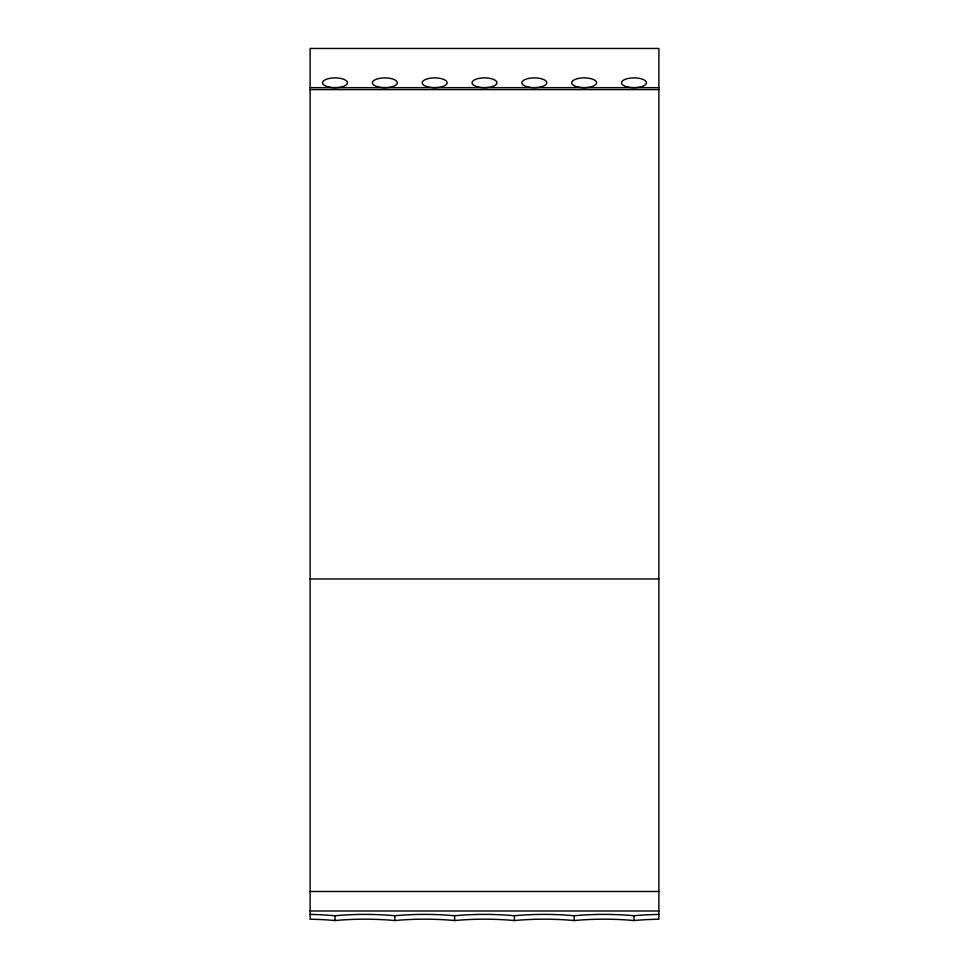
<?xml version="1.0" encoding="UTF-8"?>
<svg xmlns="http://www.w3.org/2000/svg" width="969" height="969" viewBox="0 0 969 969"><rect width="100%" height="100%" fill="white"/><g stroke="black" fill="none" stroke-linecap="round" stroke-linejoin="round"><path stroke-width="1.45" d="M658.884 914.445L656.267 914.482A92.176 25.218 0 0 0 633.968 915.753A92.176 25.218 0 0 0 574.181 915.753A92.176 25.218 0 0 0 514.394 915.753A92.176 25.218 0 0 0 454.606 915.753A92.176 25.218 0 0 0 394.819 915.753A92.176 25.218 0 0 0 335.032 915.753A92.176 25.218 0 0 0 312.733 914.482L310.116 914.445M310.116 87.658L658.884 87.658M310.116 89.608L658.884 89.608M310.116 578.953L658.884 578.953M310.116 891.492L658.884 891.492M310.116 910.993L658.884 910.993M633.968 915.753L633.968 920.55A92.176 25.218 0 0 0 574.181 920.55A92.176 25.218 0 0 0 514.394 920.55A92.176 25.218 0 0 0 454.606 920.55A92.176 25.218 0 0 0 394.819 920.55A92.176 25.218 0 0 0 335.032 920.55A92.176 25.218 0 0 0 312.733 919.278L310.116 919.242L310.116 48.45L658.884 48.45L658.884 919.242L656.267 919.278A92.176 25.218 0 0 0 633.968 920.55M574.181 915.753L574.181 920.55M514.394 915.753L514.394 920.55M454.606 915.753L454.606 920.55M394.819 915.753L394.819 920.55M335.032 915.753L335.032 920.55M478.274 87.004A12.452 4.881 0 0 0 496.952 82.777A12.452 4.881 0 0 0 478.274 78.55A12.452 4.881 0 0 0 478.274 87.004M577.924 87.004A12.452 4.881 0 0 0 596.601 82.777A12.452 4.881 0 0 0 577.924 78.55A12.452 4.881 0 0 0 577.924 87.004M627.742 87.004A12.452 4.881 0 0 0 646.432 82.777A12.452 4.881 0 0 0 627.742 78.55A12.452 4.881 0 0 0 627.742 87.004M528.093 87.004A12.452 4.881 0 0 0 546.782 82.777A12.452 4.881 0 0 0 528.093 78.55A12.452 4.881 0 0 0 528.093 87.004M428.443 87.004A12.452 4.881 0 0 0 447.133 82.777A12.452 4.881 0 0 0 428.443 78.55A12.452 4.881 0 0 0 428.443 87.004M328.794 87.004A12.452 4.881 0 0 0 347.483 82.777A12.452 4.881 0 0 0 328.794 78.55A12.452 4.881 0 0 0 328.794 87.004M378.625 87.004A12.452 4.881 0 0 0 397.302 82.777A12.452 4.881 0 0 0 378.625 78.55A12.452 4.881 0 0 0 378.625 87.004"/></g></svg>
